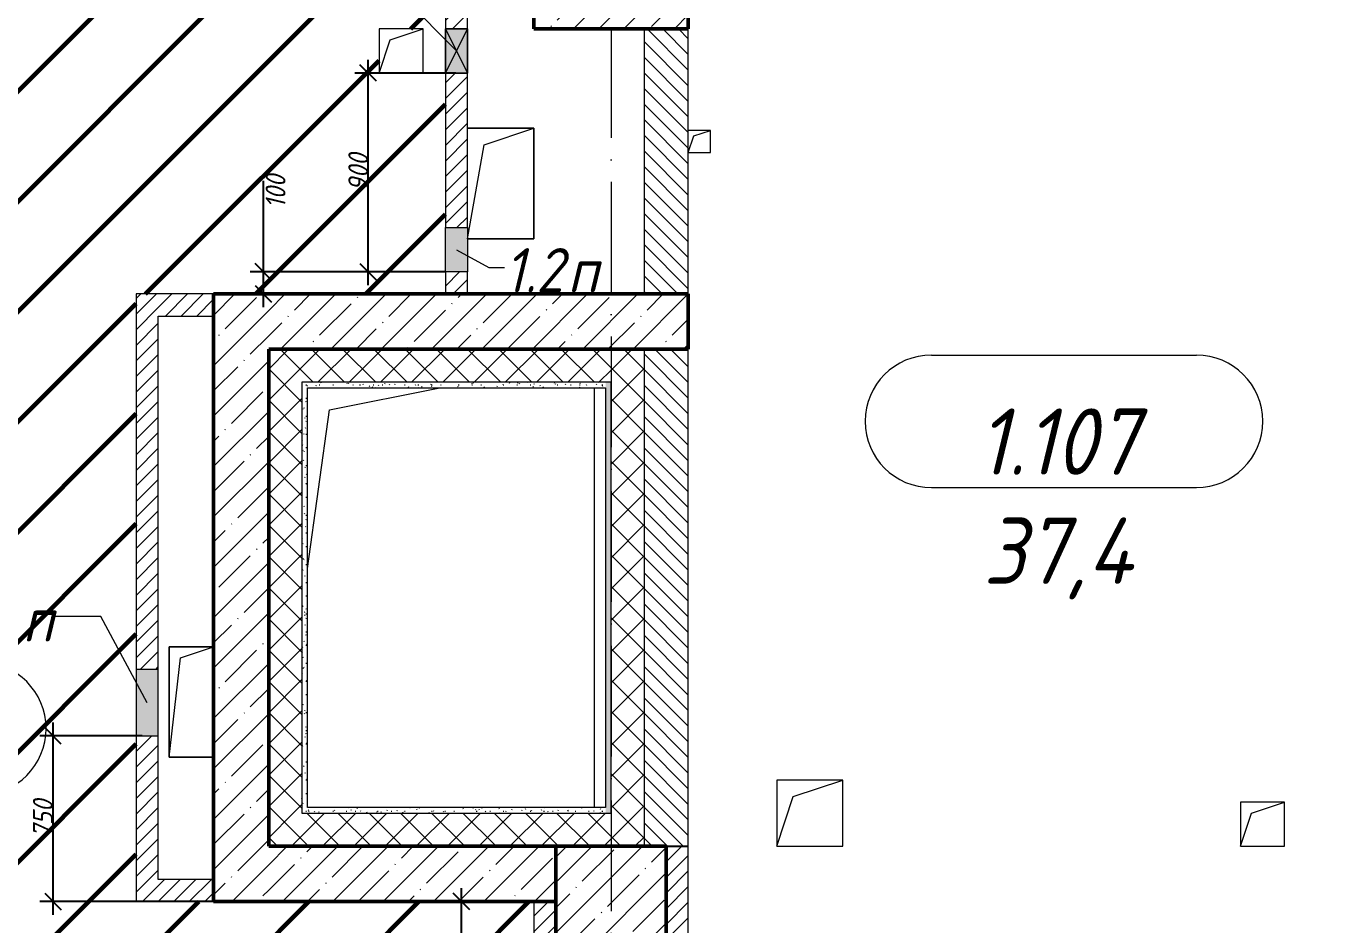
# Model space of a CAD drawing. Header units: millimetres. Extents: x -606178 to 312196, y -19338 to 632709.
# Drawn here: x -345329 to -339386, y 507120 to 511187 of the extents above; entities that cross this region are included whole.
import ezdxf

# ---------------------------------------------------------------- set-up
doc = ezdxf.new("R2010")
doc.units = ezdxf.units.MM
doc.linetypes.add('50_200_ШТРИХ_1Т_ш5_п1_п1_', pattern=[700, 500, -100, 0, -100])
for name, color, linetype, lineweight in [('6.4.3) Окр пт с инж. ПТ2.3', 150, 'Continuous', 60), ('A-____-____-DIMS', 7, 'Continuous', 9), ('A-DETL-GENF-OTLN', 7, 'Continuous', 9), ('A-FLOR-____-OTLN', 7, 'Continuous', 9), ('A-GENM-____-OTLN', 7, 'Continuous', 9), ('A-GLAZ-____-IDEN', 7, 'Continuous', 9), ('A-GLAZ-____-OTLN', 7, 'Continuous', 9), ('A-WALL-____-MCUT', 7, 'Continuous', 13), ('A-WALL-____-MCUT-1', 7, 'Continuous', 9), ('A-WALL-____-MCUT-2', 7, 'Continuous', 50), ('A-WALL-____-OTLN', 7, 'Continuous', 9), ('A-WALL-____-PATT-1', 7, 'Continuous', 9), ('A-WALL-FNSH-MCUT-1', 7, 'Continuous', 9), ('S-COLS-____-MCUT', 7, 'Continuous', 50), ('S-COLS-____-OTLN', 7, 'Continuous', 9), ('S-GRID-____-OTLN-1', 7, '50_200_ШТРИХ_1Т_ш5_п1_п1_', 9)]:
    doc.layers.add(name, color=color, linetype=linetype, lineweight=lineweight)
doc.layers.add('A-AREA-IDEN-1', color=7, linetype='Continuous', lineweight=9, true_color=0x000000)
doc.layers.add('A-WALL-____-PATT-2', color=7, linetype='Continuous', lineweight=9, true_color=0x787878)
doc.styles.add('ISOCPEUR_I', font='isocpeui.ttf', dxfattribs={"width": 0.9, "height": 2.5})
doc.styles.add('ISOCPEUR_I_11', font='isocpeui.ttf', dxfattribs={"width": 0.9, "height": 200})
doc.styles.add('ISOCPEUR_I_7', font='isocpeui.ttf', dxfattribs={"width": 0.9, "height": 90})
doc.dimstyles.new('ISO-1_8_0_9К_СРЕДНИЙ_Кладочные_1', dxfattribs={"dimscale": 304.8, "dimtxt": 89.638306, "dimasz": 0.246063, "dimexe": 0.19685, "dimexo": 0, "dimgap": 0, "dimtad": 1, "dimdec": 3, "dimrnd": 0.001, "dimdsep": 46, "dimtxsty": 'ISOCPEUR_I_7', "dimblk1": 'OBLIQUE', "dimblk2": 'OBLIQUE', "dimsah": 1, "dimcen": 0.09, "dimdle": 0.19685, "dimazin": 0, "dimtfac": 1, "dimtdec": 4, "dimtix": 1, "dimtmove": 0, "dimatfit": 3, "dimfxl": 1, "dimtvp": 1, "dimtolj": 1, "dimtzin": 0, "dimarcsym": 2})
doc.dimstyles.new('ISO-1_8_0_9К_СРЕДНИЙ_Кладочные_2', dxfattribs={"dimscale": 304.8, "dimtxt": 89.638306, "dimasz": 0.246063, "dimexe": 0.19685, "dimexo": 0, "dimgap": 0, "dimtad": 1, "dimdec": 3, "dimrnd": 0.001, "dimdsep": 46, "dimtxsty": 'ISOCPEUR_I_7', "dimblk1": 'OBLIQUE', "dimblk2": 'OBLIQUE', "dimsah": 1, "dimcen": 0.09, "dimdle": 0.19685, "dimazin": 0, "dimtfac": 1, "dimtdec": 4, "dimtix": 1, "dimtmove": 1, "dimatfit": 3, "dimfxl": 1, "dimtvp": 1, "dimtolj": 1, "dimtzin": 0, "dimarcsym": 2})
pattern_1 = [(45, (-425830.77, 451794.26), (-114.04925, 114.04925), []), (45, (-425716.72, 451794.26), (-114.04925, 114.04925), [201.612, -40.322, 3.353, -36.97])]
pattern_2 = [(45, (-425830.77, 451794.26), (-35.35534, 35.35534), [])]
pattern_3 = [(135, (-425830.77, 451794.26), (-35.35534, -35.35534), [])]
pattern_4 = [(0, (-425830.771, 451794.26), (81.28, 20.32), [3.353, -57.607, 3.353, -57.607, -325.12]), (0, (-425830.771, 451794.26), (81.28, 20.32), [-121.92, 3.353, -118.567, 3.353, -57.607, -142.24]), (0, (-425830.771, 451794.26), (81.28, 20.32), [-304.8, 3.353, -37.287, 3.353, -98.247]), (120, (-425800.291, 451804.42), (-58.2376362, 60.230545), [3.353, -57.607, 3.353, -57.607, -325.12]), (120, (-425800.291, 451804.42), (-58.2376362, 60.230545), [-121.92, 3.353, -118.567, 3.353, -57.607, -142.24]), (120, (-425800.291, 451804.42), (-58.2376362, 60.230545), [-304.8, 3.353, -37.287, 3.353, -98.247]), (240, (-425790.131, 451845.06), (-23.0423638, -80.550545), [3.353, -57.607, 3.353, -57.607, -325.12]), (240, (-425790.131, 451845.06), (-23.0423638, -80.550545), [-121.92, 3.353, -118.567, 3.353, -57.607, -142.24]), (240, (-425790.131, 451845.06), (-23.0423638, -80.550545), [-304.8, 3.353, -37.287, 3.353, -98.247])]
pattern_5 = [(45, (-425830.77, 451794.26), (-70.71068, 70.71068), []), (135, (-425830.77, 451794.26), (-70.71068, -70.71068), [])]

# ---------------------------------------------------------------- blocks, each defined once
blk = doc.blocks.new('BSC_Колонна _Прямоугольная - 500х500-V42-АР1_План отверстий 1 этажа в осях 1-64_Ю-ЯЯ')
at = {"layer": 'S-COLS-____-OTLN'}
h = blk.add_hatch(dxfattribs=at)
h.set_pattern_fill('FP_49', color=256, style=0, pattern_type=2)
h.set_pattern_definition([(45, (-83150, -55431.04), (-114.04925, 114.04925), []), (45, (-83035.95, -55431.04), (-114.04925, 114.04925), [201.613, -40.323, 3.353, -36.97])])
h.paths.add_polyline_path([(-250, -250), (250, -250), (250, 250), (-250, 250), (-250, 178.3)], flags=0)
at = {"layer": 'S-COLS-____-MCUT'}
for p, q in [((250, 250), (-250, 250)), ((-250, 250), (-250, -250)), ((250, -250), (250, 250)), ((-250, -250), (250, -250))]:
    blk.add_line(p, q, dxfattribs=at)
blk = doc.blocks.new('BSC_Колонна _Прямоугольная - 500х700-V149-АР1_План отверстий 1 этажа в осях 1-64_Ю-ЯЯ')
at = {"layer": 'S-COLS-____-OTLN'}
h = blk.add_hatch(dxfattribs=at)
h.set_pattern_fill('FP_161', color=256, style=0, pattern_type=2)
h.set_pattern_definition([(315, (-59631.04, 83150), (114.04925, 114.04925), []), (315, (-59631.04, 83035.95), (114.04925, 114.04925), [201.613, -40.323, 3.353, -36.97])])
h.paths.add_polyline_path([(-250, 350), (-250, -350), (250, -350), (250, 350)], flags=0)
at = {"layer": 'S-COLS-____-MCUT'}
for p, q in [((250, 350), (-250, 350)), ((-250, 350), (-250, -350)), ((250, -350), (250, 350)), ((-250, -350), (250, -350))]:
    blk.add_line(p, q, dxfattribs=at)
blk = doc.blocks.new('AR_Отверстие Ниша - Лючок-32403755-АР1_План отверстий 1 этажа в осях 1-64_Ю-ЯЯ')
at = {"layer": 'A-GLAZ-____-OTLN'}
blk.add_hatch(color=256, dxfattribs=at).paths.add_polyline_path([(150, -50), (150, 50), (-150, 50), (-150, -50)], flags=0)
for p, q in [((150, 50), (-150, 50)), ((-150, 50), (-150, -50)), ((150, -50), (150, 50)), ((-150, -50), (150, -50))]:
    blk.add_line(p, q, dxfattribs=at)
blk = doc.blocks.new('AR_Отверстие Ниша - Лючок-V175-АР1_План отверстий 1 этажа в осях 1-64_Ю-ЯЯ')
at = {"layer": 'A-GLAZ-____-OTLN'}
blk.add_hatch(color=256, dxfattribs=at).paths.add_polyline_path([(-100, -50), (100, -50), (100, 50), (-100, 50)], flags=0)
for p, q in [((-100, 50), (100, 50)), ((-100, -50), (-100, 50)), ((100, 50), (100, -50)), ((100, -50), (-100, -50))]:
    blk.add_line(p, q, dxfattribs=at)
blk = doc.blocks.new('AR_Отверстие прямоугольное _в стене_ - AR_Отверстие прямоугольное _в стене__ВК-32402986-АР1_План отверстий 1 этажа в осях 1-64_Ю-ЯЯ')
at = {"layer": 'A-GLAZ-____-OTLN'}
blk.add_hatch(color=256, dxfattribs=at).paths.add_polyline_path([(-100, -50), (100, -50), (100, 50), (-100, 50)], flags=0)
at = {"layer": 'A-DETL-GENF-OTLN'}
for p, q in [((-100, -50), (-100, 50)), ((-100, 50), (100, 50)), ((100, 50), (-100, -50)), ((-100, 50), (100, -50)), ((100, 50), (-100, 50)), ((-100, 50), (-100, -50)), ((100, 50), (100, -50)), ((100, -50), (100, 50)), ((100, -50), (-100, -50)), ((-100, -50), (100, -50))]:
    blk.add_line(p, q, dxfattribs=at)
blk = doc.blocks.new('AR_Отверстие прямоугольное _в плите_ - AR_Отверстие прямоугольное _в плите_-30229458-АР1_План отверстий 1 этажа в осях 1-64_Ю-ЯЯ')
at = {"layer": 'A-GENM-____-OTLN'}
for p, q in [((100, 250), (-100, 250)), ((-100, 250), (-100, -250)), ((-50, 200), (100, 250)), ((-100, -250), (-50, 200)), ((-100, -250), (100, -250))]:
    blk.add_line(p, q, dxfattribs=at)
blk = doc.blocks.new('AR_Отверстие прямоугольное _в плите_ - AR_Отверстие прямоугольное _в плите_-30459333-АР1_План отверстий 1 этажа в осях 1-64_Ю-ЯЯ')
at = {"layer": 'A-GENM-____-OTLN'}
for p, q in [((150, 250), (-150, 250)), ((-75, 175), (150, 250)), ((150, -250), (150, 250)), ((-150, -250), (-75, 175)), ((-150, -250), (150, -250))]:
    blk.add_line(p, q, dxfattribs=at)
blk = doc.blocks.new('AR_Отверстие прямоугольное _в плите_ - AR_Отверстие прямоугольное _в плите_-30459597-АР1_План отверстий 1 этажа в осях 1-64_Ю-ЯЯ')
at = {"layer": 'A-GENM-____-OTLN'}
for p, q in [((100, 100), (-100, 100)), ((-100, 100), (-100, -100)), ((-50, 50), (100, 100)), ((100, -100), (100, 100)), ((-100, -100), (-50, 50)), ((-100, -100), (100, -100))]:
    blk.add_line(p, q, dxfattribs=at)
blk = doc.blocks.new('AR_Отверстие прямоугольное _в плите_ - AR_Отверстие прямоугольное _в плите_-30459689-АР1_План отверстий 1 этажа в осях 1-64_Ю-ЯЯ')
at = {"layer": 'A-GENM-____-OTLN'}
for p, q in [((150, 150), (-150, 150)), ((-150, 150), (-150, -150)), ((-75, 75), (150, 150)), ((150, -150), (150, 150)), ((-150, -150), (-75, 75)), ((-150, -150), (150, -150))]:
    blk.add_line(p, q, dxfattribs=at)
blk = doc.blocks.new('AR_Отверстие прямоугольное _в плите_ - AR_Отверстие прямоугольное _в плите_-30459871-АР1_План отверстий 1 этажа в осях 1-64_Ю-ЯЯ')
at = {"layer": 'A-GENM-____-OTLN'}
for p, q in [((50, 50), (-50, 50)), ((-50, -50), (-25, 25)), ((-25, 25), (50, 50)), ((50, -50), (50, 50)), ((-50, -50), (50, -50))]:
    blk.add_line(p, q, dxfattribs=at)
blk = doc.blocks.new('AR_Отверстие прямоугольное _в плите_ - AR_Отверстие прямоугольное _в плите_-30552518-АР1_План отверстий 1 этажа в осях 1-64_Ю-ЯЯ')
at = {"layer": 'A-GENM-____-OTLN'}
for p, q in [((-550, 850), (-50, 950)), ((-650, 131.8), (-550, 850))]:
    blk.add_line(p, q, dxfattribs=at)
blk = doc.blocks.new('_Oblique')
at = {"color": 0, "linetype": 'ByBlock', "lineweight": -2}
blk.add_line((-0.5, -0.5), (0.5, 0.5), dxfattribs=at)
blk = doc.blocks.new('*D4450')
at = {"layer": 'A-____-____-DIMS', "color": 0, "lineweight": -2, "transparency": 16777216}
for p, q in [((-343358, 505865.3), (-343358, 507285.3)), ((-342930.8, 507225.3), (-343418, 507225.3)), ((-342983.8, 505925.3), (-343418, 505925.3))]:
    blk.add_line(p, q, dxfattribs=at)
at = {"layer": 'Defpoints', "color": 0, "transparency": 16777216}
for p in [(-343358, 507225.3), (-342930.8, 507225.3), (-342983.8, 505925.3)]:
    blk.add_point(p, dxfattribs=at)
at = {"layer": 'A-____-____-DIMS', "color": 0, "lineweight": -2, "transparency": 16777216, "xscale": 75, "yscale": 75, "zscale": 75}
for p, rotation in [((-343358, 507225.3), 90), ((-343358, 505925.3), 270)]:
    blk.add_blockref('_Oblique', p, dxfattribs=dict(at, rotation=rotation))
at = {"layer": 'A-____-____-DIMS', "color": 0, "transparency": 16777216, "insert": (-343403, 506575.3), "char_height": 90, "width": 504.733, "attachment_point": 5, "rotation": 90, "style": 'ISOCPEUR_I_7'}
blk.add_mtext('\\A1;1300', dxfattribs=at)
blk = doc.blocks.new('*D4451')
at = {"layer": 'A-____-____-DIMS', "color": 0, "lineweight": -2, "transparency": 16777216}
for p, q in [((-345207.6, 508035.3), (-345207.6, 507165.3)), ((-344804.3, 507975.3), (-345267.6, 507975.3)), ((-344480.8, 507225.3), (-345267.6, 507225.3))]:
    blk.add_line(p, q, dxfattribs=at)
at = {"layer": 'Defpoints', "color": 0, "transparency": 16777216}
for p in [(-344804.3, 507975.3), (-345207.6, 507225.3), (-344480.8, 507225.3)]:
    blk.add_point(p, dxfattribs=at)
at = {"layer": 'A-____-____-DIMS', "color": 0, "lineweight": -2, "transparency": 16777216, "xscale": 75, "yscale": 75, "zscale": 75}
for p, rotation in [((-345207.6, 507975.3), 90), ((-345207.6, 507225.3), 270)]:
    blk.add_blockref('_Oblique', p, dxfattribs=dict(at, rotation=rotation))
at = {"layer": 'A-____-____-DIMS', "color": 0, "transparency": 16777216, "insert": (-345253.2, 507600.3), "char_height": 90, "width": 409.578, "attachment_point": 5, "rotation": 90, "style": 'ISOCPEUR_I_7'}
blk.add_mtext('\\A1;750', dxfattribs=at)
blk = doc.blocks.new('*D4452')
at = {"layer": 'A-____-____-DIMS', "color": 0, "lineweight": -2, "transparency": 16777216}
for p, q in [((-344254.9, 510075.3), (-344254.9, 510486.8)), ((-343433.8, 510075.3), (-344314.9, 510075.3)), ((-344254.9, 509915.3), (-344254.9, 510075.3)), ((-343430.8, 509975.3), (-344314.9, 509975.3))]:
    blk.add_line(p, q, dxfattribs=at)
at = {"layer": 'Defpoints', "color": 0, "transparency": 16777216}
for p in [(-344254.9, 510075.3), (-343433.8, 510075.3), (-343430.8, 509975.3)]:
    blk.add_point(p, dxfattribs=at)
at = {"layer": 'A-____-____-DIMS', "color": 0, "lineweight": -2, "transparency": 16777216, "xscale": 75, "yscale": 75, "zscale": 75}
for p, rotation in [((-344254.9, 510075.3), 90), ((-344254.9, 509975.3), 270)]:
    blk.add_blockref('_Oblique', p, dxfattribs=dict(at, rotation=rotation))
at = {"layer": 'A-____-____-DIMS', "color": 0, "transparency": 16777216, "insert": (-344244.7, 510362.7), "char_height": 90, "width": 368.207, "attachment_point": 1, "rotation": 90, "line_spacing_factor": 1.149209, "style": 'ISOCPEUR_I_7'}
blk.add_mtext('\\A1;100', dxfattribs=at)
blk = doc.blocks.new('*D4453')
at = {"layer": 'A-____-____-DIMS', "color": 0, "lineweight": -2, "transparency": 16777216}
for p, q in [((-343780.2, 510015.3), (-343780.2, 511035.3)), ((-343382.8, 510975.3), (-343840.2, 510975.3)), ((-343433.8, 510075.3), (-343840.2, 510075.3))]:
    blk.add_line(p, q, dxfattribs=at)
at = {"layer": 'Defpoints', "color": 0, "transparency": 16777216}
for p in [(-343780.2, 510975.3), (-343382.8, 510975.3), (-343433.8, 510075.3)]:
    blk.add_point(p, dxfattribs=at)
at = {"layer": 'A-____-____-DIMS', "color": 0, "lineweight": -2, "transparency": 16777216, "xscale": 75, "yscale": 75, "zscale": 75}
for p, rotation in [((-343780.2, 510975.3), 90), ((-343780.2, 510075.3), 270)]:
    blk.add_blockref('_Oblique', p, dxfattribs=dict(at, rotation=rotation))
at = {"layer": 'A-____-____-DIMS', "color": 0, "transparency": 16777216, "insert": (-343825.2, 510525.3), "char_height": 90, "width": 409.578, "attachment_point": 5, "rotation": 90, "style": 'ISOCPEUR_I_7'}
blk.add_mtext('\\A1;900', dxfattribs=at)
blk = doc.blocks.new('AAR_СКБ_Марка_помещения_1_5 ммп - Номер _ Площадь-27962135-АИ_План этажа_Стены_1')
at = {"layer": 'A-AREA-IDEN-1'}
for p, q in [((-2.987, 3), (3.013, 3)), ((-2.987, 0), (3.013, 0))]:
    blk.add_line(p, q, dxfattribs=at)
for centre, start, end in [((-2.987, 1.5), 90, 270), ((3.013, 1.5), 270, 90)]:
    blk.add_arc(centre, 1.5, start, end, dxfattribs=at)

msp = doc.modelspace()

# ---------------------------------------------------------------- hatches: boundary and pattern name
at = {"layer": '6.4.3) Окр пт с инж. ПТ2.3'}
h = msp.add_hatch(dxfattribs=at)
h.set_pattern_fill('ANSI31', color=256, scale=111)
h.paths.add_polyline_path([(-332580.7712, 501875.3011), (-332580.7712, 503075.3011), (-332580.7712, 503475.3011), (-336580.7712, 503475.3011), (-337080.7712, 503475.3011), (-338565.7712, 503475.3011), (-338935.7712, 503475.3011), (-339385.7712, 503475.3011), (-339615.7712, 503475.3011), (-339665.7712, 503475.3011), (-340765.7712, 503475.3011), (-340815.7712, 503475.3011), (-341015.7712, 503475.3011), (-341065.7712, 503475.3011), (-342430.7712, 503475.3011), (-342830.7712, 503475.3011), (-342830.7712, 503175.3011), (-344150.7712, 503175.3011), (-344150.7712, 504475.3011), (-343900.7712, 504475.3011), (-343500.7712, 504475.3011), (-343030.7712, 504475.3011), (-343030.7712, 505525.3011), (-343030.7712, 505925.3011), (-343030.7712, 507225.3011), (-344480.7712, 507225.3011), (-344830.7712, 507225.3011), (-344830.7712, 507975.3011), (-344830.7712, 508275.3011), (-344830.7712, 509975.3011), (-344480.7712, 509975.3011), (-343430.7712, 509975.3011), (-343430.7712, 510075.3011), (-343430.7712, 510275.3011), (-343430.7712, 510975.3011), (-343430.7712, 511175.3011), (-343430.7712, 511890.3011), (-344130.7712, 511890.3011), (-344530.7712, 511890.3011), (-345530.7712, 511890.3011), (-345580.7712, 511890.3011), (-346480.7712, 511890.3011), (-346880.7712, 511890.3011), (-347630.7712, 511890.3011), (-347630.7712, 511675.3011), (-347630.7712, 511175.3011), (-348130.7712, 511175.3011), (-348130.7712, 507475.3011), (-347830.7712, 507475.3011), (-347830.7712, 506975.3011), (-348130.7712, 506975.3011), (-348130.7712, 504475.3011), (-347230.7712, 504475.3011), (-347230.7712, 502675.3011), (-348130.7712, 502675.3011), (-348130.7712, 499550.3011), (-347230.7712, 499550.3011), (-347230.7712, 499295.4397), (-338230.7712, 499295.4397), (-338080.7712, 499595.4397), (-337780.7712, 498995.4397), (-337630.7712, 499295.4397), (-328980.7712, 499295.4397), (-328980.7712, 500125.3011), (-332580.7712, 500125.3011)])
h.paths.add_polyline_path([(-343570.7712, 506185.3011), (-343770.7712, 506185.3011), (-343770.7712, 506385.3011), (-343570.7712, 506385.3011)], flags=16)
h.paths.add_polyline_path([(-343530.7712, 510975.3011), (-343730.7712, 510975.3011), (-343730.7712, 511175.3011), (-343530.7712, 511175.3011)], flags=16)
at = {"layer": 'A-WALL-____-PATT-1'}
h = msp.add_hatch(dxfattribs=at)
h.set_pattern_fill('FP_5', color=256, style=0, pattern_type=2)
h.set_pattern_definition(pattern_2)
h.paths.add_polyline_path([(-343330.7712, 509975.3011), (-343330.7712, 510075.3011), (-343430.7712, 510075.3011), (-343430.7712, 509975.3011)], flags=0)
h.paths.add_polyline_path([(-343430.7712, 510275.3011), (-343330.7712, 510275.3011), (-343330.7712, 510975.3011), (-343430.7712, 510975.3011), (-343430.7712, 510632.6022)], flags=0)
h.paths.add_polyline_path([(-343430.7712, 511175.3011), (-343330.7712, 511175.3011), (-343330.7712, 511890.3011), (-343430.7712, 511890.3011)], flags=0)
h = msp.add_hatch(dxfattribs=at)
h.set_pattern_fill('FP_6', color=256, style=0, pattern_type=2)
h.set_pattern_definition(pattern_3)
h.paths.add_polyline_path([(-342330.7712, 509975.3011), (-342330.7712, 511174.9536), (-342530.7712, 511174.9536), (-342530.7712, 509975.3011)], flags=0)
h = msp.add_hatch(dxfattribs=at)
h.set_pattern_fill('FP_5', color=256, style=0, pattern_type=2)
h.set_pattern_definition(pattern_2)
h.paths.add_polyline_path([(-344830.7712, 507325.3011), (-344730.7712, 507325.3011), (-344730.7712, 507975.3011), (-344830.7712, 507975.3011)], flags=0)
h.paths.add_polyline_path([(-344730.7712, 508275.3011), (-344730.7712, 509975.3011), (-344830.7712, 509975.3011), (-344830.7712, 508275.3011), (-344793.5163, 508275.3011)], flags=0)
h = msp.add_hatch(dxfattribs=at)
h.set_pattern_fill('FP_5', color=256, style=0, pattern_type=2)
h.set_pattern_definition(pattern_2)
h.paths.add_polyline_path([(-344480.7712, 509875.3011), (-344480.7712, 509975.3011), (-344730.7712, 509975.3011), (-344730.7712, 509875.3011), (-344541.1492, 509875.3011)], flags=0)
h = msp.add_hatch(dxfattribs=at)
h.set_pattern_fill('FP_13', color=256, style=0, pattern_type=2)
h.set_pattern_definition(pattern_1)
h.paths.add_polyline_path([(-344230.7712, 507225.3011), (-344230.7712, 509975.3011), (-344480.7712, 509975.3011), (-344480.7712, 507225.3011)], flags=0)
h = msp.add_hatch(dxfattribs=at)
h.set_pattern_fill('FP_13', color=256, style=0, pattern_type=2)
h.set_pattern_definition(pattern_1)
h.paths.add_polyline_path([(-344230.7712, 509725.3011), (-342330.7712, 509725.3011), (-342330.7712, 509975.3011), (-344230.7712, 509975.3011)], flags=0)
h = msp.add_hatch(dxfattribs=at)
h.set_pattern_fill('FP_1', color=256, style=0, pattern_type=2)
h.set_pattern_definition(pattern_5)
h.paths.add_polyline_path([(-344230.7712, 507625.3011), (-344080.7712, 507625.3011), (-344080.7712, 509725.3011), (-344230.7712, 509725.3011), (-344230.7712, 507650.3011)], flags=0)
h = msp.add_hatch(dxfattribs=at)
h.set_pattern_fill('FP_1', color=256, style=0, pattern_type=2)
h.set_pattern_definition(pattern_5)
h.paths.add_polyline_path([(-342680.7712, 509575.3011), (-342680.7712, 509725.3011), (-344080.7712, 509725.3011), (-344080.7712, 509575.3011), (-342705.7712, 509575.3011)], flags=0)
h = msp.add_hatch(dxfattribs=at)
h.set_pattern_fill('FP_1', color=256, style=0, pattern_type=2)
h.set_pattern_definition(pattern_5)
h.paths.add_polyline_path([(-342680.7712, 507475.3011), (-342530.7712, 507475.3011), (-342530.7712, 509725.3011), (-342680.7712, 509725.3011), (-342680.7712, 507625.3011)], flags=0)
h = msp.add_hatch(dxfattribs=at)
h.set_pattern_fill('FP_6', color=256, style=0, pattern_type=2)
h.set_pattern_definition(pattern_3)
h.paths.add_polyline_path([(-342430.7712, 507474.9536), (-342330.7712, 507474.9536), (-342330.7712, 509725.3011), (-342530.7712, 509725.3011), (-342530.7712, 507475.3011), (-342430.7712, 507475.3011)], flags=0)
h = msp.add_hatch(dxfattribs=at)
h.set_pattern_fill('FP_1', color=256, style=0, pattern_type=2)
h.set_pattern_definition(pattern_5)
h.paths.add_polyline_path([(-342773.6485, 507475.3011), (-342680.7712, 507475.3011), (-342680.7712, 507625.3011), (-344230.7712, 507625.3011), (-344230.7712, 507475.3011), (-342930.7712, 507475.3011)], flags=0)
h = msp.add_hatch(dxfattribs=at)
h.set_pattern_fill('FP_13', color=256, style=0, pattern_type=2)
h.set_pattern_definition(pattern_1)
h.paths.add_polyline_path([(-342930.7712, 507225.3011), (-342930.7712, 507475.3011), (-344230.7712, 507475.3011), (-344230.7712, 507225.3011)], flags=0)
h = msp.add_hatch(dxfattribs=at)
h.set_pattern_fill('FP_5', color=256, style=0, pattern_type=2)
h.set_pattern_definition(pattern_2)
h.paths.add_polyline_path([(-342330.7712, 506975.3011), (-342330.7712, 507475.3011), (-342430.7712, 507475.3011), (-342430.7712, 506975.3011)], flags=0)
h = msp.add_hatch(dxfattribs=at)
h.set_pattern_fill('FP_5', color=256, style=0, pattern_type=2)
h.set_pattern_definition(pattern_2)
h.paths.add_polyline_path([(-344480.6724, 507225.3011), (-344480.6724, 507325.3011), (-344830.7712, 507325.3011), (-344830.7712, 507225.3011), (-344541.1492, 507225.3011)], flags=0)
h = msp.add_hatch(dxfattribs=at)
h.set_pattern_fill('FP_5', color=256, style=0, pattern_type=2)
h.set_pattern_definition(pattern_2)
h.paths.add_polyline_path([(-342930.7712, 504475.3011), (-342930.7712, 505525.3011), (-343030.7712, 505525.3011), (-343030.7712, 504475.3011)], flags=0)
h.paths.add_polyline_path([(-342930.7712, 505925.3011), (-342930.7712, 507225.3011), (-343030.7712, 507225.3011), (-343030.7712, 505925.3011)], flags=0)
at = {"layer": 'A-WALL-____-PATT-2'}
h = msp.add_hatch(dxfattribs=at)
h.set_pattern_fill('FP_185', color=256, style=0, pattern_type=2)
h.set_pattern_definition(pattern_4)
h.paths.add_polyline_path([(-344055.7712, 507650.3011), (-344055.7712, 509575.3011), (-344080.7712, 509575.3011), (-344080.7712, 507650.3011)], flags=0)
h = msp.add_hatch(dxfattribs=at)
h.set_pattern_fill('FP_185', color=256, style=0, pattern_type=2)
h.set_pattern_definition(pattern_4)
h.paths.add_polyline_path([(-342705.7712, 509550.3011), (-342705.7712, 509575.3011), (-344055.7712, 509575.3011), (-344055.7712, 509550.3011), (-342773.6485, 509550.3011)], flags=0)
h = msp.add_hatch(dxfattribs=at)
h.set_pattern_fill('FP_185', color=256, style=0, pattern_type=2)
h.set_pattern_definition(pattern_4)
h.paths.add_polyline_path([(-342680.7712, 507625.3011), (-342680.7712, 509575.3011), (-342705.7712, 509575.3011), (-342705.7712, 507625.3011)], flags=0)
h = msp.add_hatch(dxfattribs=at)
h.set_pattern_fill('FP_185', color=256, style=0, pattern_type=2)
h.set_pattern_definition(pattern_4)
h.paths.add_polyline_path([(-342705.7712, 507625.3011), (-342705.7712, 507650.3011), (-344080.7712, 507650.3011), (-344080.7712, 507625.3011), (-342773.6485, 507625.3011)], flags=0)

# ---------------------------------------------------------------- linework, layer by layer
at = {"layer": 'A-FLOR-____-OTLN'}
for p, q in [((-343330.7712, 510725.3011), (-343030.7712, 510725.3011)), ((-343030.7712, 510725.3011), (-343030.7712, 510225.3011)), ((-343030.7712, 510225.3011), (-343330.7712, 510225.3011)), ((-344680.7712, 508378.1768), (-344480.7712, 508378.1768)), ((-344680.7712, 507878.1768), (-344680.7712, 508378.1768)), ((-344480.7712, 507878.1768), (-344680.7712, 507878.1768))]:
    msp.add_line(p, q, dxfattribs=at)
at = {"layer": 'A-GLAZ-____-IDEN'}
for p, q in [((-343380.7712, 511075.3011), (-343613.3712, 511310.8418)), ((-343380.7712, 510175.3011), (-343234.2245, 510095.3011)), ((-343234.2245, 510095.3011), (-343162.8253, 510095.3011)), ((-344991.2469, 508514.7214), (-345201.7226, 508514.7214)), ((-344780.7712, 508125.3011), (-344991.2469, 508514.7214))]:
    msp.add_line(p, q, dxfattribs=at)
at = {"layer": 'A-WALL-____-MCUT'}
for p, q in [((-342530.7712, 511174.9536), (-342530.7712, 509975.3011)), ((-342330.7712, 511174.9536), (-342530.7712, 511174.9536)), ((-342330.7712, 509975.3011), (-342330.7712, 511174.9536)), ((-342530.7712, 509725.3011), (-342530.7712, 507475.3011)), ((-342330.7712, 507474.9536), (-342330.7712, 509725.3011)), ((-342430.7712, 507474.9536), (-342330.7712, 507474.9536))]:
    msp.add_line(p, q, dxfattribs=at)
at = {"layer": 'A-WALL-____-MCUT-1'}
for p, q in [((-344080.7712, 509575.3011), (-344080.7712, 507625.3011)), ((-342680.7712, 509575.3011), (-344080.7712, 509575.3011)), ((-342680.7712, 507625.3011), (-342680.7712, 509575.3011)), ((-344080.7712, 507625.3011), (-342680.7712, 507625.3011)), ((-342930.7712, 507475.3011), (-342930.7712, 507475.3011))]:
    msp.add_line(p, q, dxfattribs=at)
at = {"layer": 'A-WALL-____-MCUT-2'}
for p, q in [((-344480.7712, 509975.3011), (-344480.7712, 507225.3011)), ((-342330.7712, 509975.3011), (-344480.7712, 509975.3011)), ((-342330.7712, 509725.3011), (-342330.7712, 509975.3011)), ((-344230.7712, 507475.3011), (-344230.7712, 509725.3011)), ((-344230.7712, 509725.3011), (-342330.7712, 509725.3011)), ((-342930.7712, 507475.3011), (-344230.7712, 507475.3011)), ((-344480.7712, 507225.3011), (-342930.7712, 507225.3011))]:
    msp.add_line(p, q, dxfattribs=at)
at = {"layer": 'A-WALL-____-OTLN'}
msp.add_line((-342755.7712, 507650.3011), (-342755.7712, 509550.3011), dxfattribs=at)
at = {"layer": 'A-WALL-FNSH-MCUT-1'}
for p, q in [((-343330.7712, 511175.3011), (-343330.7712, 511990.3011)), ((-343430.7712, 511890.3011), (-343430.7712, 511175.3011)), ((-343430.7712, 510975.3011), (-343430.7712, 510275.3011)), ((-343330.7712, 510275.3011), (-343330.7712, 510975.3011)), ((-343430.7712, 510075.3011), (-343430.7712, 509975.3011)), ((-343330.7712, 509975.3011), (-343330.7712, 510075.3011)), ((-344830.7712, 509975.3011), (-344830.7712, 508275.3011)), ((-344480.7712, 509975.3011), (-344830.7712, 509975.3011)), ((-344730.7712, 508275.3011), (-344730.7712, 509875.3011)), ((-344730.7712, 509875.3011), (-344480.7712, 509875.3011)), ((-344055.7712, 507650.3011), (-344055.7712, 509550.3011)), ((-344055.7712, 509550.3011), (-342705.7712, 509550.3011)), ((-342705.7712, 509550.3011), (-342705.7712, 507650.3011)), ((-344830.7712, 507975.3011), (-344830.7712, 507225.3011)), ((-344730.7712, 507325.3011), (-344730.7712, 507975.3011)), ((-342705.7712, 507650.3011), (-344055.7712, 507650.3011)), ((-342330.7712, 507475.3011), (-342430.7712, 507475.3011)), ((-342330.7712, 506975.3011), (-342330.7712, 507474.9536)), ((-344480.6724, 507325.3011), (-344730.7712, 507325.3011)), ((-344480.6724, 507225.3011), (-344480.6724, 507325.3011)), ((-344830.7712, 507225.3011), (-344480.7712, 507225.3011)), ((-343030.7712, 507225.3011), (-343030.7712, 505925.3011))]:
    msp.add_line(p, q, dxfattribs=at)
at = {"layer": 'S-GRID-____-OTLN-1'}
msp.add_line((-342680.7712, 542687.1106), (-342680.7712, 491375.8881), dxfattribs=at)

# ---------------------------------------------------------------- block references
at = {"layer": 'A-AREA-IDEN-1', "xscale": 199.9999999999999, "yscale": 199.9999999999999, "zscale": 199.9999999999999}
for p in [(-340632.5792, 509098.7633), (-346141.2165, 507708.3959)]:
    msp.add_blockref('AAR_СКБ_Марка_помещения_1_5 ммп - Номер _ Площадь-27962135-АИ_План этажа_Стены_1', p, dxfattribs=at)
at = {"layer": 'A-GENM-____-OTLN'}
for name, p in [('AR_Отверстие прямоугольное _в плите_ - AR_Отверстие прямоугольное _в плите_-30459597-АР1_План отверстий 1 этажа в осях 1-64_Ю-ЯЯ', (-343630.7712, 511075.3011)), ('AR_Отверстие прямоугольное _в плите_ - AR_Отверстие прямоугольное _в плите_-30459333-АР1_План отверстий 1 этажа в осях 1-64_Ю-ЯЯ', (-343180.7712, 510475.3011)), ('AR_Отверстие прямоугольное _в плите_ - AR_Отверстие прямоугольное _в плите_-30459871-АР1_План отверстий 1 этажа в осях 1-64_Ю-ЯЯ', (-342280.7712, 510665.3011)), ('AR_Отверстие прямоугольное _в плите_ - AR_Отверстие прямоугольное _в плите_-30552518-АР1_План отверстий 1 этажа в осях 1-64_Ю-ЯЯ', (-343405.7712, 508600.3011)), ('AR_Отверстие прямоугольное _в плите_ - AR_Отверстие прямоугольное _в плите_-30229458-АР1_План отверстий 1 этажа в осях 1-64_Ю-ЯЯ', (-344580.7712, 508128.1768)), ('AR_Отверстие прямоугольное _в плите_ - AR_Отверстие прямоугольное _в плите_-30459689-АР1_План отверстий 1 этажа в осях 1-64_Ю-ЯЯ', (-341780.7712, 507625.3011)), ('AR_Отверстие прямоугольное _в плите_ - AR_Отверстие прямоугольное _в плите_-30459597-АР1_План отверстий 1 этажа в осях 1-64_Ю-ЯЯ', (-339730.7712, 507575.3011))]:
    msp.add_blockref(name, p, dxfattribs=at)
at = {"layer": 'A-GLAZ-____-OTLN'}
for name, p, rotation in [('AR_Отверстие прямоугольное _в стене_ - AR_Отверстие прямоугольное _в стене__ВК-32402986-АР1_План отверстий 1 этажа в осях 1-64_Ю-ЯЯ', (-343380.7712, 511075.3011), 90), ('AR_Отверстие Ниша - Лючок-V175-АР1_План отверстий 1 этажа в осях 1-64_Ю-ЯЯ', (-343380.7712, 510175.3011), 90), ('AR_Отверстие Ниша - Лючок-32403755-АР1_План отверстий 1 этажа в осях 1-64_Ю-ЯЯ', (-344780.7712, 508125.3011), 270)]:
    msp.add_blockref(name, p, dxfattribs=dict(at, rotation=rotation))
at = {"layer": 'S-COLS-____-OTLN', "rotation": 89.9999999999999}
msp.add_blockref('BSC_Колонна _Прямоугольная - 500х700-V149-АР1_План отверстий 1 этажа в осях 1-64_Ю-ЯЯ', (-342680.7712, 511425.3011), dxfattribs=at)
at = {"layer": 'S-COLS-____-OTLN'}
msp.add_blockref('BSC_Колонна _Прямоугольная - 500х500-V42-АР1_План отверстий 1 этажа в осях 1-64_Ю-ЯЯ', (-342680.7712, 507225.3011), dxfattribs=at)

# ---------------------------------------------------------------- texts
at = {"layer": 'A-AREA-IDEN-1', "char_height": 300, "attachment_point": 8, "line_spacing_factor": 1.139951, "style": 'ISOCPEUR_I'}
for s, insert, width in [('\\pxqc,t8.46667,16.93333,25.4,33.86667,42.33333,50.8,59.26667,67.73333,76.2,84.66667,93.13333,101.6,110.06667,118.53333,127,135.46667,143.93333,152.4,160.86667,169.33333,177.8,186.26667,194.73333,203.2,211.66667,220.13333,228.6,237.06667,245.53333,254,262.46667,270.93333;{1.107}', (-340658.0082, 509157.0931), 846), ('\\pxqc,t8.46667,16.93333,25.4,33.86667,42.33333,50.8,59.26667,67.73333,76.2,84.66667,93.13333,101.6,110.06667,118.53333,127,135.46667,143.93333,152.4,160.86667,169.33333,177.8,186.26667,194.73333,203.2,211.66667,220.13333,228.6,237.06667,245.53333,254,262.46667,270.93333;{37,4}', (-340658.0082, 508593.1452), 794)]:
    msp.add_mtext(s, dxfattribs=dict(at, insert=insert, width=width))
at = {"layer": 'A-GLAZ-____-IDEN', "char_height": 200, "attachment_point": 1, "style": 'ISOCPEUR_I_11'}
for s, insert, width in [('1.2', (-343162.8253, 510182.9157), 346.329), ('\\fISOCPEUR|b0|i1|c204|p34|;\\W.9;п', (-342877.0753, 510182.9157), 158.734125), ('\\fISOCPEUR|b0|i1|c204|p34|;\\W.9;п', (-345344.9303, 508602.3359), 158.734125)]:
    msp.add_mtext(s, dxfattribs=dict(at, insert=insert, width=width))

# ---------------------------------------------------------------- dimensions: what is measured, and where the dimension line sits
at = {"layer": 'A-____-____-DIMS'}
for base, p1, p2, override, picture, middle in [((-343780.2236, 510975.3011), (-343433.8192, 510075.3011), (-343382.7979, 510975.3011), {"dimpost": '<>', "dimfxl": 901.445046}, '*D4453', (-343825.2236, 510525.3011)), ((-345207.642, 507225.3011), (-344804.2831, 507975.3011), (-344480.7712, 507225.3011), {"dimpost": '<>', "dimfxl": 816.798621}, '*D4451', (-345253.2216, 507600.3011)), ((-343358.0416, 507225.3011), (-342983.8192, 505925.3011), (-342930.7712, 507225.3011), {"dimpost": '<>', "dimfxl": 1301.081892}, '*D4450', (-343403.0416, 506575.3011))]:
    dim = msp.add_linear_dim(base=base, p1=p1, p2=p2, angle=90, dimstyle='ISO-1_8_0_9К_СРЕДНИЙ_Кладочные_2', override=override, dxfattribs=at)
    dim.commit()
    dim.dimension.update_dxf_attribs({"geometry": picture, "text_midpoint": middle})
dim = msp.add_linear_dim(base=(-344254.8744, 510075.3011), p1=(-343430.7712, 509975.3011), p2=(-343433.8192, 510075.3011), angle=90, dimstyle='ISO-1_8_0_9К_СРЕДНИЙ_Кладочные_1', override={"dimpost": '<>', "dimfxl": 100.046441}, dxfattribs=at)
dim.commit()
dim.dimension.update_dxf_attribs({"geometry": '*D4452', "text_midpoint": (-344184.7358, 510486.813), "dimtype": 160, "text_rotation": 90})

doc.saveas('drawing.dxf')
